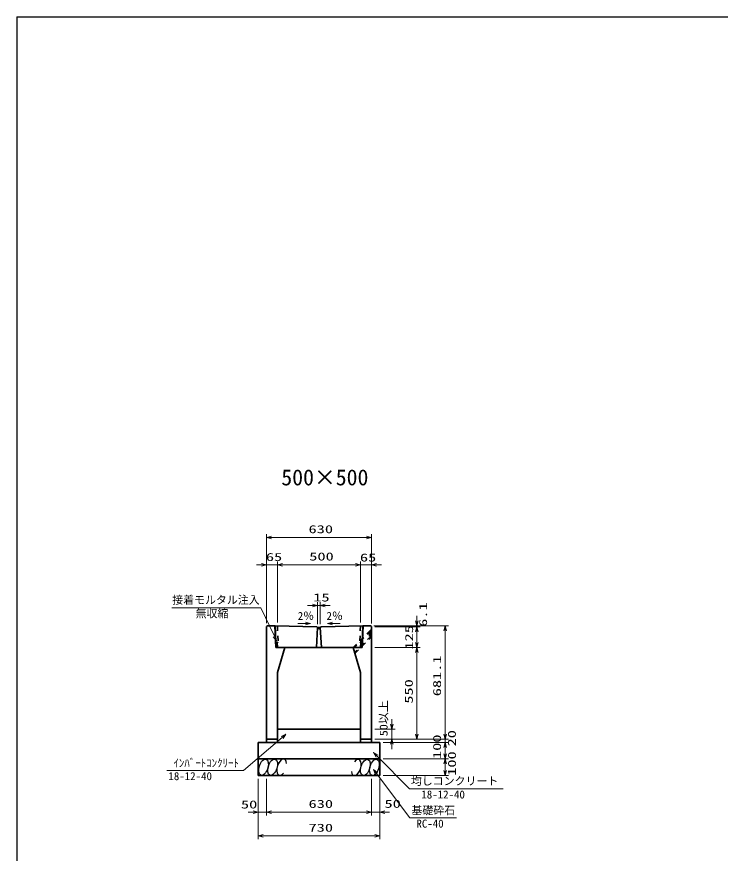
# Model space of a CAD drawing. Units: millimetres on the paper. Extents: x 15 to 1219, y 8 to 859.
# Drawn here: x 15 to 226.5, y 607.2 to 858.6 of the extents above; entities that cross this region are included whole.
import ezdxf
from ezdxf.enums import TextEntityAlignment as Align

# ---------------------------------------------------------------- set-up
doc = ezdxf.new("R2010")
doc.units = ezdxf.units.MM
doc.linetypes.add('USER3', pattern=[3, 1.5, -1.5])
for name, color, linetype, lineweight in [('D-STR-DIM（寸法）', 7, 'Continuous', 13), ('D-STR-HTXT(均しCON-旗)', 7, 'Continuous', 13), ('D-STR-HTXT(基礎砕石-旗)', 7, 'Continuous', 13), ('D-STR-HTXT（旗上げ）', 7, 'Continuous', 13), ('D-STR-STRC', 7, 'Continuous', 13), ('D-STR-STRF(グリ)', 7, 'Continuous', 25), ('D-STR（構造物）', 1, 'Continuous', 35)]:
    doc.layers.add(name, color=color, linetype=linetype, lineweight=lineweight)
doc.layers.add('D-STR-TXT(文字)', color=7, linetype='Continuous')
doc.styles.add('ＭＳ ゴシック', font='')
doc.styles.get('ＭＳ ゴシック').set_extended_font_data('MS Gothic')

# ---------------------------------------------------------------- blocks, each defined once
blk = doc.blocks.new('_Open30')
at = {"color": 7, "linetype": 'Continuous', "lineweight": 13}
for p, q in [((-1, 0.2679), (0, 0)), ((0, 0), (-1, -0.2679)), ((0, 0), (-1, 0))]:
    blk.add_line(p, q, dxfattribs=at)

msp = doc.modelspace()

# ---------------------------------------------------------------- linework, layer by layer
at = {"layer": 'D-STR-DIM（寸法）'}
for p, q in [((90.087, 694.91), (90.087, 703.118)), ((91.587, 702.118), (120.087, 702.118)), ((121.587, 694.916), (121.587, 703.118)), ((90.087, 676.313), (90.087, 694.91)), ((93.337, 676.498), (93.337, 694.91)), ((93.337, 677.498), (93.337, 694.91)), ((118.337, 676.498), (118.337, 694.916)), ((118.337, 677.498), (118.337, 694.91)), ((121.587, 676.26), (121.587, 694.916)), ((88.587, 693.91), (87.087, 693.91)), ((90.087, 693.91), (93.337, 693.91)), ((94.837, 693.91), (96.337, 693.91)), ((94.837, 693.91), (116.837, 693.91)), ((116.837, 693.916), (115.337, 693.916)), ((118.337, 693.916), (121.587, 693.916)), ((123.087, 693.916), (124.587, 693.916)), ((103.943, 681.598), (102.443, 681.598)), ((105.443, 676.004), (105.443, 682.598)), ((105.443, 681.598), (106.234, 681.598)), ((106.234, 675.988), (106.234, 682.598)), ((107.734, 681.598), (109.234, 681.598)), ((135.291, 677.058), (135.291, 678.558)), ((99.45, 676.281), (101.812, 676.233)), ((112.25, 676.263), (109.889, 676.216)), ((122.337, 675.558), (136.291, 675.558)), ((122.337, 675.558), (144.789, 675.558)), ((122.587, 675.26), (136.291, 675.26)), ((122.587, 675.26), (136.291, 675.26)), ((135.291, 675.26), (135.291, 675.558)), ((143.789, 643.005), (143.789, 674.058)), ((135.291, 670.505), (135.291, 673.76)), ((135.291, 673.76), (135.291, 672.26)), ((122.587, 669.005), (136.291, 669.005)), ((122.587, 669.005), (136.291, 669.005)), ((135.291, 643.005), (135.291, 667.505)), ((127.776, 646.005), (127.776, 647.505)), ((122.587, 644.505), (128.776, 644.505)), ((127.776, 641.505), (127.776, 644.505)), ((143.789, 643.005), (143.789, 644.505)), ((122.587, 641.505), (144.789, 641.505)), ((122.587, 641.505), (136.291, 641.505)), ((122.587, 641.505), (144.789, 641.505)), ((122.587, 641.505), (128.776, 641.505)), ((143.789, 640.505), (143.789, 641.505)), ((125.087, 640.505), (144.789, 640.505)), ((125.087, 640.505), (144.789, 640.505)), ((127.776, 640.005), (127.776, 638.505)), ((143.789, 637.005), (143.789, 639.005)), ((143.789, 639.005), (143.789, 637.505)), ((125.087, 635.505), (144.789, 635.505)), ((125.087, 635.505), (144.789, 635.505)), ((143.789, 632.005), (143.789, 634.005)), ((87.587, 629.505), (87.587, 618.538)), ((90.087, 629.505), (90.087, 618.538)), ((90.087, 629.505), (90.087, 618.538)), ((121.587, 629.505), (121.587, 618.538)), ((124.087, 629.505), (124.087, 618.538)), ((125.087, 630.505), (144.789, 630.505)), ((87.587, 628.505), (87.587, 611.38)), ((121.587, 628.505), (121.587, 618.538)), ((124.087, 628.505), (124.087, 611.38)), ((86.087, 619.538), (84.587, 619.538)), ((87.587, 619.538), (90.087, 619.538)), ((91.587, 619.538), (120.087, 619.538)), ((91.587, 619.538), (93.087, 619.538)), ((120.087, 619.538), (118.587, 619.538)), ((121.587, 619.538), (124.087, 619.538)), ((125.587, 619.538), (127.087, 619.538)), ((89.087, 612.38), (122.587, 612.38))]:
    msp.add_line(p, q, dxfattribs=at)
at = {"layer": 'D-STR-HTXT(均しCON-旗)'}
for points in [[(60.094, 632.074), (83.128, 632.074), (94.785, 641.985)], [(161.234, 626.557), (133.027, 626.557), (123.304, 636.374)]]:
    msp.add_lwpolyline(points, dxfattribs=at)
at = {"layer": 'D-STR-HTXT(基礎砕石-旗)'}
msp.add_lwpolyline([(147.208, 617.808), (133.104, 617.808), (123.101, 631.134)], dxfattribs=at)
at = {"layer": 'D-STR-HTXT（旗上げ）'}
msp.add_lwpolyline([(61.617, 680.896), (88.338, 680.896), (92.431, 672.386)], dxfattribs=at)
at = {"layer": 'D-STR-STRC', "color": 2, "lineweight": 25}
for q in [(15.003, 15.013), (1218.63, 858.639)]:
    msp.add_line((15.003, 858.639), q, dxfattribs=at)
at = {"layer": 'D-STR-STRF(グリ)'}
for centre, major_axis in [((89.181, 633.028), (0.79, 2.421)), ((91.902, 633.028), (0.79, 2.421)), ((119.791, 632.947), (-0.771, -2.427)), ((122.512, 632.969), (-0.771, -2.427))]:
    msp.add_ellipse(centre, major_axis=major_axis, ratio=0.5139, dxfattribs=at)
for centre, major_axis in [((94.643, 633.028), (0.79, 2.421)), ((117.05, 632.926), (-0.771, -2.427))]:
    msp.add_ellipse(centre, major_axis=major_axis, ratio=0.5139, start_param=5.3575563, end_param=10.3750652, dxfattribs=at)
at = {"layer": 'D-STR（構造物）'}
for p, q in [((90.337, 675.558), (90.087, 675.313)), ((90.087, 675.313), (90.087, 641.505)), ((92.587, 675.513), (90.337, 675.558)), ((92.837, 669.005), (92.587, 675.513)), ((92.829, 670.628), (92.637, 675.512)), ((105.212, 675.26), (92.637, 675.512)), ((105.087, 669.005), (105.442, 675.005)), ((105.212, 675.26), (105.442, 675.005)), ((105.442, 675.005), (105.509, 674.755)), ((105.442, 675.005), (106.231, 675.005)), ((105.509, 674.755), (106.164, 674.755)), ((106.231, 675.005), (106.164, 674.755)), ((106.231, 675.005), (106.462, 675.26)), ((106.587, 669.005), (106.231, 675.005)), ((106.462, 675.26), (119.037, 675.512)), ((118.837, 669.005), (119.087, 675.513)), ((118.85, 670.627), (119.037, 675.512)), ((119.087, 675.513), (121.337, 675.558)), ((121.337, 675.558), (121.587, 675.313)), ((121.587, 675.313), (121.587, 641.505)), ((93.281, 670.507), (92.829, 670.628)), ((92.837, 669.005), (118.837, 669.005)), ((92.837, 669.005), (95.587, 669.005)), ((93.362, 669.007), (93.285, 670.507)), ((93.337, 661.505), (95.587, 669.005)), ((118.337, 661.505), (116.087, 669.005)), ((118.388, 670.505), (118.312, 669.005)), ((118.393, 670.505), (118.85, 670.627)), ((93.337, 661.505), (93.337, 641.505)), ((118.337, 661.505), (118.337, 641.505)), ((93.337, 644.505), (118.337, 644.505)), ((90.087, 641.505), (93.337, 641.505)), ((90.087, 641.505), (90.087, 640.505)), ((93.337, 641.505), (93.337, 640.505)), ((118.337, 641.505), (121.587, 641.505)), ((118.337, 641.505), (118.337, 640.505)), ((121.587, 641.505), (121.587, 640.505)), ((87.587, 640.505), (124.087, 640.505)), ((87.587, 640.505), (87.587, 630.505)), ((124.087, 640.505), (124.087, 630.505)), ((87.587, 635.505), (124.087, 635.505)), ((87.587, 630.505), (124.087, 630.505))]:
    msp.add_line(p, q, dxfattribs=at)
at = {"layer": 'D-STR（構造物）', "linetype": 'USER3'}
for p, q in [((93.332, 675.498), (93.58, 670.629)), ((121.337, 674.218), (116.095, 668.976)), ((116.176, 668.708), (121.512, 674.043)), ((118.339, 675.498), (118.098, 670.627)), ((121.512, 674.043), (121.264, 674.291)), ((121.512, 672.113), (121.512, 674.043)), ((121.512, 672.458), (116.542, 667.488)), ((116.616, 667.242), (121.512, 672.138)), ((121.012, 672.458), (121.012, 673.543)), ((121.512, 672.458), (121.012, 672.458)), ((121.264, 671.866), (121.512, 672.113)), ((93.58, 670.629), (93.285, 670.507)), ((116.087, 669.005), (118.837, 669.005)), ((118.098, 670.627), (118.393, 670.505))]:
    msp.add_line(p, q, dxfattribs=at)

# ---------------------------------------------------------------- block references
at = {"layer": 'D-STR-DIM（寸法）', "xscale": 1.5, "yscale": 1.5}
for p, rotation in [((90.087, 702.118), 180), ((93.337, 693.91), 180), ((93.337, 693.91), 180), ((121.587, 693.916), 180), ((106.234, 681.598), 180), ((103.311, 676.203), 358.85424), ((108.389, 676.186), 181.14576), ((135.291, 675.558), 270), ((135.291, 675.26), 90), ((135.291, 675.26), 90), ((143.789, 675.558), 90), ((135.291, 669.005), 270), ((135.291, 669.005), 90), ((127.776, 644.505), 270), ((127.776, 641.505), 90), ((135.291, 641.505), 270), ((143.789, 641.505), 270), ((143.789, 641.505), 270), ((143.789, 640.505), 90), ((143.789, 640.505), 90), ((143.789, 635.505), 270), ((143.789, 635.505), 90), ((143.789, 630.505), 270), ((90.087, 619.538), 180), ((90.087, 619.538), 180), ((124.087, 619.538), 180), ((87.587, 612.38), 180)]:
    msp.add_blockref('_Open30', p, dxfattribs=dict(at, rotation=rotation))
for p in [(121.587, 702.118), (90.087, 693.91), (118.337, 693.916), (118.337, 693.91), (105.443, 681.598), (87.587, 619.538), (121.587, 619.538), (121.587, 619.538), (124.087, 612.38)]:
    msp.add_blockref('_Open30', p, dxfattribs=at)
at = {"layer": 'D-STR-HTXT(均しCON-旗)', "xscale": 1.5, "yscale": 1.5}
for p, rotation in [((95.928, 642.957), 40.37163), ((122.248, 637.44), 134.72505)]:
    msp.add_blockref('_Open30', p, dxfattribs=dict(at, rotation=rotation))
at = {"layer": 'D-STR-HTXT(基礎砕石-旗)', "xscale": 1.5, "yscale": 1.5, "rotation": 126.89552}
msp.add_blockref('_Open30', (122.2, 632.333), dxfattribs=at)
at = {"layer": 'D-STR-HTXT（旗上げ）', "xscale": 1.5, "yscale": 1.5, "rotation": 295.69073}
msp.add_blockref('_Open30', (93.082, 671.034), dxfattribs=at)

# ---------------------------------------------------------------- texts
at = {"layer": 'D-STR-DIM（寸法）', "style": 'ＭＳ ゴシック', "width": 1.5}
for s, p in [('630', (102.712, 702.656)), ('65', (89.884, 694.304)), ('500', (102.92, 694.447)), ('65', (118.151, 694.139)), ('15', (104.125, 682.135)), ('50', (82.389, 619.905)), ('630', (102.712, 620.075)), ('50', (125.538, 620.112)), ('730', (102.712, 612.918))]:
    msp.add_text(s, height=2.405, dxfattribs=at).set_placement(p, align=Align.BOTTOM_LEFT)
at = {"layer": 'D-STR-DIM（寸法）', "style": 'ＭＳ ゴシック'}
for s, width, p in [('6.1', 1.5, (139.055, 675.236)), ('125', 1.5, (134.848, 668.391)), ('681.1', 1.5, (143.252, 654.364)), ('550', 1.5, (134.754, 652.13)), ('50以上', 1.1, (127.194, 642.368)), ('20', 1.5, (147.704, 639.286)), ('100', 1.5, (143.252, 635.505)), ('100', 1.5, (147.724, 630.45))]:
    msp.add_text(s, height=2.405, rotation=90, dxfattribs=dict(at, width=width)).set_placement(p, align=Align.BOTTOM_LEFT)
for rotation, p in [(0.01, (99.458, 676.579)), (359.99, (108.105, 676.575))]:
    msp.add_text('2％', height=2.405, rotation=rotation, dxfattribs=at).set_placement(p, align=Align.BOTTOM_LEFT)
at = {"layer": 'D-STR-HTXT(均しCON-旗)', "style": 'ＭＳ ゴシック'}
for s, p in [('ｲﾝﾊﾞｰﾄｺﾝｸﾘｰﾄ', (62.096, 632.358)), ('18-12-40', (60.591, 628.423)), ('均しコンクリート', (133.474, 626.968)), ('18-12-40', (136.608, 622.906))]:
    msp.add_text(s, height=2.405, dxfattribs=at).set_placement(p, align=Align.BOTTOM_LEFT)
at = {"layer": 'D-STR-HTXT(基礎砕石-旗)', "style": 'ＭＳ ゴシック'}
for s, p in [('基礎砕石', (133.64, 618.142)), ('RC-40', (135.128, 614.157))]:
    msp.add_text(s, height=2.405, dxfattribs=at).set_placement(p, align=Align.BOTTOM_LEFT)
at = {"layer": 'D-STR-HTXT（旗上げ）', "style": 'ＭＳ ゴシック'}
for s, p in [('接着モルタル注入', (61.762, 681.399)), ('無収縮', (68.766, 677.322))]:
    msp.add_text(s, height=2.405, dxfattribs=at).set_placement(p, align=Align.BOTTOM_LEFT)
at = {"layer": 'D-STR-TXT(文字)', "style": 'ＭＳ ゴシック'}
msp.add_text('500×500', height=4.811, dxfattribs=at).set_placement((94.519, 716.319), align=Align.BOTTOM_LEFT)

doc.saveas('drawing.dxf')
